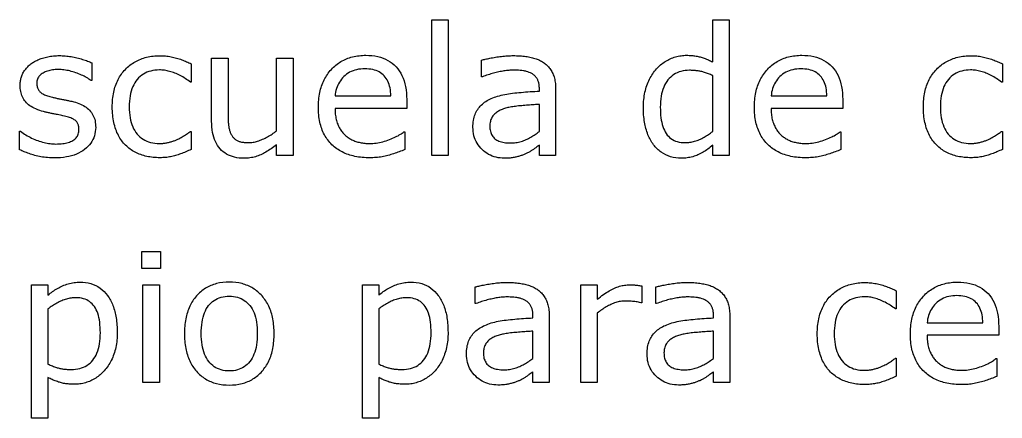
# Model space of a CAD drawing. Extents: x -287 to -95, y -20 to 315.
# Drawn here: x -209.86 to -193.66, y -9.38 to -2.81 of the extents above; entities that cross this region are included whole.
import ezdxf

# ---------------------------------------------------------------- set-up
doc = ezdxf.new("R2010")
doc.units = 0
doc.layers.add('Capa_1', color=7, linetype='CONTINUOUS')

msp = doc.modelspace()

# ---------------------------------------------------------------- linework, layer by layer
at = {"layer": 'Capa_1', "color": 7}
for p, q in [((-203.064361, -5.052053), (-203.064361, -2.81485)), ((-203.064361, -2.81485), (-202.79426, -2.81485)), ((-202.79426, -2.81485), (-202.79426, -5.052053)), ((-198.432407, -3.510753), (-198.432407, -2.814861)), ((-198.432407, -2.814861), (-198.162303, -2.814861)), ((-198.162303, -2.814861), (-198.162303, -5.052064)), ((-208.667533, -3.527994), (-208.667533, -3.816991)), ((-207.029685, -3.542373), (-207.029685, -3.842869)), ((-206.693493, -4.488438), (-206.693493, -3.44604)), ((-206.693493, -3.44604), (-206.423392, -3.44604)), ((-206.423392, -3.44604), (-206.423392, -4.360476)), ((-205.621719, -4.645159), (-205.621719, -3.44604)), ((-205.621719, -3.44604), (-205.351615, -3.44604)), ((-205.351615, -3.44604), (-205.351615, -5.052053)), ((-202.242556, -3.755184), (-202.242556, -3.480563)), ((-193.656777, -3.542373), (-193.656777, -3.842869)), ((-208.667533, -3.816991), (-208.681901, -3.816991)), ((-207.029685, -3.842869), (-207.044045, -3.842869)), ((-202.228196, -3.755184), (-202.242556, -3.755184)), ((-198.432407, -4.656661), (-198.432407, -3.735037)), ((-193.656777, -3.842869), (-193.671137, -3.842869)), ((-201.290024, -3.990967), (-201.290024, -3.949273)), ((-201.021351, -3.962215), (-201.021351, -5.052062)), ((-204.65911, -4.070042), (-203.739614, -4.070042)), ((-203.739614, -4.070042), (-203.739614, -4.070042)), ((-203.476705, -4.130429), (-203.476705, -4.277085)), ((-201.290024, -4.656661), (-201.290024, -4.209506)), ((-197.46981, -4.070042), (-196.550314, -4.070042)), ((-196.550314, -4.070042), (-196.550314, -4.070042)), ((-196.287404, -4.130429), (-196.287404, -4.277085)), ((-203.476696, -4.277085), (-204.65911, -4.277085)), ((-203.476705, -4.277085), (-203.476696, -4.277085)), ((-196.287396, -4.277085), (-197.46981, -4.277085)), ((-196.287404, -4.277085), (-196.287396, -4.277085)), ((-209.858567, -4.95572), (-209.858567, -4.652347)), ((-209.858567, -4.652347), (-209.844199, -4.652347)), ((-208.604319, -4.589083), (-208.604319, -4.589083)), ((-207.044045, -4.653781), (-207.029685, -4.653781)), ((-207.029685, -4.653781), (-207.029685, -4.951406)), ((-203.522673, -4.659535), (-203.508313, -4.659535)), ((-203.508313, -4.659535), (-203.508313, -4.954283)), ((-201.290024, -4.656664), (-201.290024, -4.656661)), ((-198.432407, -4.656664), (-198.432407, -4.656661)), ((-196.333372, -4.659535), (-196.319012, -4.659535)), ((-196.319012, -4.659535), (-196.319012, -4.954283)), ((-193.671137, -4.653781), (-193.656777, -4.653781)), ((-193.656777, -4.653781), (-193.656777, -4.951406)), ((-207.029685, -4.951406), (-207.029685, -4.951409)), ((-205.621708, -5.052053), (-205.621708, -4.873766)), ((-201.290024, -5.052053), (-201.290024, -4.880956)), ((-198.432407, -5.052053), (-198.432407, -4.883831)), ((-193.656777, -4.951406), (-193.656777, -4.951409)), ((-205.351604, -5.052053), (-205.621708, -5.052053)), ((-205.351615, -5.052053), (-205.351604, -5.052053)), ((-202.79426, -5.052053), (-203.064361, -5.052053)), ((-202.79426, -5.052053), (-202.79426, -5.052053)), ((-201.02136, -5.052053), (-201.290024, -5.052053)), ((-201.021351, -5.052062), (-201.02136, -5.052053)), ((-198.162303, -5.052053), (-198.432407, -5.052053)), ((-198.162303, -5.052064), (-198.162303, -5.052053)), ((-207.842628, -6.912164), (-207.842628, -6.631795)), ((-207.842628, -6.631795), (-207.538047, -6.631795)), ((-207.538047, -6.631795), (-207.538047, -6.912164)), ((-207.538047, -6.912164), (-207.842628, -6.912164)), ((-207.538047, -6.912164), (-207.538047, -6.912164)), ((-209.661505, -9.379403), (-209.661505, -7.18102)), ((-209.661505, -7.18102), (-209.391404, -7.18102)), ((-209.391404, -7.18102), (-209.391404, -7.349242)), ((-207.825385, -8.787044), (-207.825385, -7.181031)), ((-207.825385, -7.181031), (-207.555284, -7.181031)), ((-207.555284, -7.181031), (-207.555284, -8.787044)), ((-204.207752, -9.379403), (-204.207752, -7.18102)), ((-204.207752, -7.18102), (-203.937649, -7.18102)), ((-203.937649, -7.18102), (-203.937649, -7.349242)), ((-202.34864, -7.490172), (-202.34864, -7.215554)), ((-200.604474, -8.787033), (-200.604474, -7.18102)), ((-200.604474, -7.18102), (-200.334373, -7.18102)), ((-200.334373, -7.18102), (-200.334373, -7.418255)), ((-199.603088, -7.19827), (-199.603088, -7.475765)), ((-199.371775, -7.490172), (-199.371775, -7.215554)), ((-195.406459, -7.277364), (-195.406459, -7.57786)), ((-209.391404, -7.576435), (-209.391404, -8.486556)), ((-203.937649, -7.576435), (-203.937649, -8.486556)), ((-202.334281, -7.490172), (-202.34864, -7.490172)), ((-199.603094, -7.475779), (-199.617453, -7.475779)), ((-199.603088, -7.475765), (-199.603094, -7.475779)), ((-199.357415, -7.490172), (-199.371775, -7.490172)), ((-195.406459, -7.57786), (-195.420819, -7.57786)), ((-201.396109, -7.725959), (-201.396109, -7.684264)), ((-201.127435, -7.697206), (-201.127435, -8.787053)), ((-200.334373, -7.646864), (-200.334373, -8.787033)), ((-198.419244, -7.725959), (-198.419244, -7.684264)), ((-198.15057, -7.697206), (-198.15057, -8.787053)), ((-194.897863, -7.805033), (-193.97837, -7.805033)), ((-193.97837, -7.805033), (-193.97837, -7.805033)), ((-193.715458, -7.86542), (-193.715458, -8.012073)), ((-208.527941, -7.971827), (-208.527941, -7.971827)), ((-208.249219, -7.964616), (-208.249219, -7.964628)), ((-205.940423, -7.984755), (-205.940423, -7.984755)), ((-205.661703, -7.984755), (-205.661703, -7.984755)), ((-203.074187, -7.971827), (-203.074187, -7.971827)), ((-202.795464, -7.964616), (-202.795464, -7.964628)), ((-201.396109, -8.391652), (-201.396109, -7.944498)), ((-198.419244, -8.391652), (-198.419244, -7.944498)), ((-193.715452, -8.012073), (-194.897863, -8.012073)), ((-193.715458, -8.012073), (-193.715452, -8.012073)), ((-201.396109, -8.391655), (-201.396109, -8.391652)), ((-198.419244, -8.391655), (-198.419244, -8.391652)), ((-195.420819, -8.388772), (-195.406459, -8.388772)), ((-195.406459, -8.388772), (-195.406459, -8.686394)), ((-193.761426, -8.394526), (-193.747066, -8.394526)), ((-193.747066, -8.394526), (-193.747066, -8.689274)), ((-209.391404, -8.706516), (-209.391404, -9.379403)), ((-203.937649, -8.706516), (-203.937649, -9.379403)), ((-201.396109, -8.787044), (-201.396109, -8.615945)), ((-198.419244, -8.787044), (-198.419244, -8.615945)), ((-195.406459, -8.686394), (-195.406459, -8.686397)), ((-207.555284, -8.787044), (-207.825385, -8.787044)), ((-207.555284, -8.787044), (-207.555284, -8.787044)), ((-201.127444, -8.787044), (-201.396109, -8.787044)), ((-201.127435, -8.787053), (-201.127444, -8.787044)), ((-200.334373, -8.787033), (-200.604474, -8.787033)), ((-198.150579, -8.787044), (-198.419244, -8.787044)), ((-198.15057, -8.787053), (-198.150579, -8.787044)), ((-209.391404, -9.379403), (-209.661505, -9.379403)), ((-203.937649, -9.379403), (-204.207752, -9.379403))]:
    msp.add_line(p, q, dxfattribs=at)
for points, knots in [([(-203.508313, -4.954283), (-203.538745, -4.966666), (-203.599533, -4.991401), (-203.692662, -5.023192), (-203.786904, -5.051772), (-203.883706, -5.073864), (-203.983774, -5.086684), (-204.134167, -5.092574), (-204.325202, -5.076483), (-204.541254, -5.00496), (-204.7169, -4.881793), (-204.845586, -4.710561), (-204.920257, -4.496306), (-204.940489, -4.258667), (-204.920485, -4.020501), (-204.849242, -3.804098), (-204.727934, -3.62754), (-204.566192, -3.495495), (-204.369016, -3.416088), (-204.159786, -3.39472), (-203.959385, -3.412788), (-203.784727, -3.476197), (-203.645714, -3.586287), (-203.545349, -3.73618), (-203.485793, -3.92285), (-203.479866, -4.058235), (-203.476705, -4.130429)], [0, 0, 0, 0, 0.098546, 0.196846, 0.295092, 0.393894, 0.494342, 0.597237, 0.845193, 1.065119, 1.272196, 1.478799, 1.697105, 1.943749, 2.189488, 2.409841, 2.619261, 2.823508, 3.027363, 3.247569, 3.448541, 3.626803, 3.796883, 3.971379, 4.16051, 4.376594, 4.376594, 4.376594, 4.376594]), ([(-198.432407, -4.883831), (-198.458234, -4.90509), (-198.508871, -4.946773), (-198.590452, -4.998979), (-198.674013, -5.042205), (-198.761661, -5.074051), (-198.854143, -5.092663), (-198.977414, -5.100455), (-199.127221, -5.082437), (-199.287974, -5.004773), (-199.416667, -4.876455), (-199.510345, -4.704963), (-199.564586, -4.494652), (-199.577867, -4.298606), (-199.570837, -4.132744), (-199.551928, -4.010602), (-199.520157, -3.898417), (-199.475983, -3.797078), (-199.423271, -3.705628), (-199.361971, -3.625445), (-199.292403, -3.55744), (-199.216047, -3.501177), (-199.132977, -3.456932), (-199.045084, -3.425188), (-198.954204, -3.405569), (-198.86564, -3.400003), (-198.782781, -3.403395), (-198.707693, -3.412025), (-198.637801, -3.427852), (-198.56994, -3.449029), (-198.501235, -3.476412), (-198.455822, -3.49907), (-198.432407, -3.510753)], [0, 0, 0, 0, 0.100278, 0.196608, 0.289932, 0.382041, 0.475402, 0.571863, 0.752021, 0.921255, 1.097424, 1.288434, 1.500612, 1.743996, 1.87531, 1.998068, 2.113905, 2.224083, 2.328868, 2.429876, 2.525865, 2.61976, 2.713472, 2.807205, 2.899257, 2.991427, 3.072578, 3.147841, 3.217831, 3.287212, 3.360943, 3.439419, 3.439419, 3.439419, 3.439419]), ([(-196.319012, -4.954283), (-196.349444, -4.966666), (-196.410232, -4.991401), (-196.503361, -5.023192), (-196.597603, -5.051772), (-196.694405, -5.073864), (-196.794474, -5.086684), (-196.944867, -5.092574), (-197.135901, -5.076483), (-197.351953, -5.00496), (-197.5276, -4.881793), (-197.656286, -4.710561), (-197.730957, -4.496306), (-197.751189, -4.258667), (-197.731184, -4.020501), (-197.659942, -3.804098), (-197.538634, -3.62754), (-197.376891, -3.495495), (-197.179716, -3.416088), (-196.970485, -3.39472), (-196.770084, -3.412788), (-196.595426, -3.476197), (-196.456414, -3.586288), (-196.356049, -3.73618), (-196.296493, -3.922851), (-196.290565, -4.058235), (-196.287404, -4.130429)], [0, 0, 0, 0, 0.098546, 0.196846, 0.295092, 0.393894, 0.494342, 0.597237, 0.845193, 1.065119, 1.272196, 1.478799, 1.697105, 1.943749, 2.189488, 2.409841, 2.619261, 2.823508, 3.027363, 3.247569, 3.448542, 3.626804, 3.796883, 3.971379, 4.16051, 4.376594, 4.376594, 4.376594, 4.376594]), ([(-209.844199, -4.652347), (-209.815125, -4.672957), (-209.75671, -4.714367), (-209.660982, -4.76524), (-209.561123, -4.807793), (-209.459071, -4.838645), (-209.358399, -4.857976), (-209.255162, -4.864271), (-209.154168, -4.858864), (-209.059749, -4.840585), (-208.981968, -4.809678), (-208.921831, -4.76312), (-208.886152, -4.697783), (-208.877854, -4.629358), (-208.883371, -4.567356), (-208.901505, -4.51703), (-208.934839, -4.475544), (-208.987137, -4.444261), (-209.058203, -4.417454), (-209.127466, -4.39987), (-209.189418, -4.386684), (-209.239708, -4.37661), (-209.295855, -4.366246), (-209.353892, -4.354883), (-209.409938, -4.34239), (-209.489518, -4.322829), (-209.585769, -4.291625), (-209.688817, -4.237616), (-209.766145, -4.169665), (-209.815987, -4.08761), (-209.845671, -3.996058), (-209.853447, -3.909308), (-209.848569, -3.832856), (-209.834921, -3.769914), (-209.812675, -3.709425), (-209.779763, -3.652767), (-209.737538, -3.600074), (-209.686675, -3.552294), (-209.62733, -3.509599), (-209.55848, -3.474243), (-209.480505, -3.445469), (-209.394498, -3.423091), (-209.301017, -3.409973), (-209.204492, -3.405832), (-209.106793, -3.409957), (-209.009714, -3.421906), (-208.914024, -3.442175), (-208.822978, -3.466039), (-208.740438, -3.493559), (-208.690919, -3.516948), (-208.667533, -3.527994)], [0, 0, 0, 0, 0.106819, 0.21462, 0.324449, 0.432023, 0.533844, 0.631261, 0.741594, 0.836458, 0.918594, 0.99077, 1.059838, 1.135749, 1.194216, 1.245481, 1.293868, 1.350644, 1.425887, 1.52138, 1.564651, 1.615933, 1.675234, 1.73594, 1.79334, 1.847469, 1.981811, 2.095843, 2.194314, 2.2865, 2.380308, 2.480787, 2.545801, 2.609532, 2.673323, 2.738364, 2.805184, 2.875223, 2.947094, 3.023791, 3.106643, 3.196009, 3.28988, 3.389274, 3.485457, 3.582935, 3.682338, 3.778643, 3.86528, 3.942815, 3.942815, 3.942815, 3.942815]), ([(-207.029685, -4.951409), (-207.059078, -4.965043), (-207.116312, -4.991591), (-207.202231, -5.02503), (-207.285694, -5.052904), (-207.369415, -5.073635), (-207.455596, -5.085466), (-207.551859, -5.089513), (-207.6552, -5.084536), (-207.762178, -5.067832), (-207.862762, -5.040367), (-207.955362, -4.999984), (-208.039263, -4.947822), (-208.113698, -4.883612), (-208.179096, -4.807967), (-208.233383, -4.71947), (-208.277077, -4.619264), (-208.308932, -4.507023), (-208.327564, -4.3829), (-208.335003, -4.214662), (-208.318408, -4.014471), (-208.246738, -3.800115), (-208.123998, -3.626936), (-207.960267, -3.499162), (-207.761578, -3.422825), (-207.587703, -3.405382), (-207.452748, -3.41149), (-207.36225, -3.424418), (-207.273764, -3.446411), (-207.188274, -3.474172), (-207.106483, -3.505382), (-207.054964, -3.530197), (-207.029685, -3.542373)], [0, 0, 0, 0, 0.097182, 0.189235, 0.276423, 0.361025, 0.447582, 0.536907, 0.649748, 0.75738, 0.861147, 0.961671, 1.059361, 1.156407, 1.255491, 1.35814, 1.466645, 1.58248, 1.707132, 1.842274, 2.087233, 2.305478, 2.512085, 2.714848, 2.919591, 3.142244, 3.233657, 3.324616, 3.415955, 3.506832, 3.594175, 3.678319, 3.678319, 3.678319, 3.678319]), ([(-202.242556, -3.480563), (-202.222424, -3.475457), (-202.17716, -3.463977), (-202.100853, -3.44872), (-202.011967, -3.432166), (-201.915641, -3.417803), (-201.817294, -3.409175), (-201.715973, -3.406243), (-201.614613, -3.409121), (-201.516113, -3.418285), (-201.426801, -3.434311), (-201.345308, -3.456341), (-201.271716, -3.48822), (-201.206347, -3.528665), (-201.149619, -3.577622), (-201.103065, -3.635646), (-201.065989, -3.702562), (-201.039668, -3.779641), (-201.023953, -3.867378), (-201.022249, -3.929502), (-201.021351, -3.962215)], [0, 0, 0, 0, 0.0623, 0.140071, 0.23338, 0.333551, 0.432105, 0.529366, 0.637486, 0.736128, 0.82584, 0.909434, 0.988803, 1.065537, 1.13922, 1.212476, 1.287549, 1.367571, 1.455745, 1.553816, 1.553816, 1.553816, 1.553816]), ([(-193.656777, -4.951409), (-193.686171, -4.965043), (-193.743406, -4.991591), (-193.829326, -5.02503), (-193.912789, -5.052904), (-193.996511, -5.073635), (-194.082691, -5.085466), (-194.178954, -5.089513), (-194.282295, -5.084536), (-194.389274, -5.067832), (-194.489858, -5.040367), (-194.582457, -4.999984), (-194.666358, -4.947822), (-194.740793, -4.883612), (-194.806191, -4.807967), (-194.860478, -4.71947), (-194.904171, -4.619263), (-194.936027, -4.507023), (-194.954659, -4.3829), (-194.962098, -4.214662), (-194.945503, -4.014471), (-194.873832, -3.800115), (-194.751091, -3.626938), (-194.587361, -3.499162), (-194.388673, -3.422825), (-194.214799, -3.405382), (-194.079843, -3.41149), (-193.989346, -3.424418), (-193.900859, -3.446411), (-193.815368, -3.474172), (-193.733577, -3.505382), (-193.682057, -3.530197), (-193.656777, -3.542373)], [0, 0, 0, 0, 0.097183, 0.189238, 0.276426, 0.361028, 0.447585, 0.53691, 0.649751, 0.757382, 0.86115, 0.961673, 1.059363, 1.15641, 1.255493, 1.358143, 1.466647, 1.582483, 1.707134, 1.842277, 2.087236, 2.305481, 2.512089, 2.71485, 2.919593, 3.142246, 3.233658, 3.324617, 3.415956, 3.506834, 3.594177, 3.678323, 3.678323, 3.678323, 3.678323]), ([(-208.681901, -3.816991), (-208.706198, -3.800399), (-208.756407, -3.766113), (-208.841167, -3.724056), (-208.933365, -3.687648), (-209.029553, -3.657874), (-209.126952, -3.639939), (-209.222896, -3.633866), (-209.31466, -3.639468), (-209.39939, -3.658394), (-209.472325, -3.689497), (-209.532183, -3.732183), (-209.56914, -3.792784), (-209.5781, -3.858852), (-209.571816, -3.920446), (-209.551203, -3.97326), (-209.513837, -4.014447), (-209.462176, -4.046108), (-209.396059, -4.072904), (-209.328848, -4.091128), (-209.265438, -4.104881), (-209.209891, -4.116445), (-209.151941, -4.127564), (-209.095224, -4.138121), (-209.0435, -4.148702), (-208.97191, -4.164228), (-208.883315, -4.189989), (-208.784483, -4.239586), (-208.70376, -4.303323), (-208.645122, -4.384561), (-208.609862, -4.482231), (-208.606224, -4.552356), (-208.604319, -4.589083)], [0, 0, 0, 0, 0.088177, 0.182215, 0.283044, 0.385418, 0.483768, 0.579412, 0.673176, 0.758682, 0.838471, 0.90998, 0.975558, 1.045024, 1.106118, 1.160047, 1.211984, 1.269824, 1.340452, 1.425404, 1.478389, 1.53512, 1.595608, 1.655408, 1.708194, 1.753976, 1.875223, 1.983828, 2.083833, 2.180732, 2.280632, 2.390489, 2.390489, 2.390489, 2.390489]), ([(-207.044045, -3.842869), (-207.071446, -3.822557), (-207.125243, -3.782679), (-207.211087, -3.733288), (-207.297794, -3.693864), (-207.384456, -3.664627), (-207.470376, -3.646988), (-207.575248, -3.63985), (-207.69583, -3.652732), (-207.822992, -3.706017), (-207.92613, -3.795718), (-208.00125, -3.919786), (-208.043605, -4.075942), (-208.055219, -4.249691), (-208.043728, -4.42282), (-208.001792, -4.576496), (-207.929362, -4.700892), (-207.826451, -4.791121), (-207.698037, -4.844142), (-207.585954, -4.855664), (-207.500191, -4.852018), (-207.444435, -4.84474), (-207.38889, -4.832762), (-207.33494, -4.817129), (-207.283967, -4.798559), (-207.238755, -4.777623), (-207.198317, -4.755884), (-207.161425, -4.734798), (-207.126439, -4.713542), (-207.095238, -4.69189), (-207.067781, -4.672434), (-207.051505, -4.659643), (-207.044045, -4.653781)], [0, 0, 0, 0, 0.102257, 0.200764, 0.29644, 0.387615, 0.474588, 0.558751, 0.702346, 0.834102, 0.965998, 1.105573, 1.26284, 1.446666, 1.626008, 1.781165, 1.920455, 2.051628, 2.184265, 2.330712, 2.385679, 2.441695, 2.499149, 2.555989, 2.610084, 2.661735, 2.705304, 2.747784, 2.789216, 2.828056, 2.86169, 2.890149, 2.890149, 2.890149, 2.890149]), ([(-203.739614, -4.070042), (-203.741793, -4.026032), (-203.745882, -3.94345), (-203.782258, -3.829733), (-203.842651, -3.7374), (-203.929302, -3.669091), (-204.041547, -3.631005), (-204.168949, -3.620473), (-204.299595, -3.632209), (-204.41986, -3.675244), (-204.517339, -3.748171), (-204.590489, -3.841744), (-204.641487, -3.950644), (-204.653145, -4.029629), (-204.65911, -4.070042)], [0, 0, 0, 0, 0.131763, 0.247242, 0.353607, 0.458225, 0.571857, 0.703871, 0.83951, 0.962557, 1.081966, 1.199519, 1.315958, 1.437956, 1.437956, 1.437956, 1.437956]), ([(-201.290024, -3.949273), (-201.290653, -3.929942), (-201.291845, -3.893271), (-201.302756, -3.841594), (-201.321441, -3.79711), (-201.346053, -3.758705), (-201.377331, -3.726477), (-201.414474, -3.700886), (-201.456426, -3.680988), (-201.502825, -3.666144), (-201.553762, -3.656616), (-201.607792, -3.650581), (-201.66388, -3.646755), (-201.726376, -3.645205), (-201.796688, -3.648246), (-201.875895, -3.658088), (-201.959742, -3.674416), (-202.047508, -3.695202), (-202.137707, -3.722042), (-202.197657, -3.743999), (-202.228196, -3.755184)], [0, 0, 0, 0, 0.057948, 0.10993, 0.157397, 0.201964, 0.246009, 0.291191, 0.336535, 0.384851, 0.436916, 0.491723, 0.547885, 0.605527, 0.679189, 0.758788, 0.844733, 0.935341, 1.02929, 1.126842, 1.126842, 1.126842, 1.126842]), ([(-198.432407, -3.735037), (-198.455699, -3.724991), (-198.500091, -3.705845), (-198.565358, -3.683186), (-198.626967, -3.666699), (-198.687888, -3.656185), (-198.750805, -3.650128), (-198.840924, -3.646908), (-198.953913, -3.658347), (-199.078249, -3.713044), (-199.17682, -3.805245), (-199.247688, -3.929742), (-199.288622, -4.083789), (-199.2993, -4.254347), (-199.29034, -4.422619), (-199.259342, -4.570705), (-199.206437, -4.690883), (-199.123947, -4.780152), (-199.01188, -4.830725), (-198.903051, -4.842219), (-198.807035, -4.83546), (-198.728762, -4.818237), (-198.650787, -4.790147), (-198.574967, -4.752127), (-198.501121, -4.708329), (-198.455364, -4.673925), (-198.432407, -4.656664)], [0, 0, 0, 0, 0.076079, 0.144995, 0.207066, 0.267194, 0.33024, 0.396521, 0.537777, 0.666845, 0.796588, 0.93575, 1.091106, 1.270581, 1.446487, 1.59531, 1.722351, 1.835874, 1.951357, 2.08297, 2.160117, 2.239492, 2.322558, 2.408099, 2.493615, 2.579724, 2.579724, 2.579724, 2.579724]), ([(-196.550314, -4.070042), (-196.552493, -4.026032), (-196.556582, -3.94345), (-196.592957, -3.829733), (-196.653351, -3.7374), (-196.740002, -3.669091), (-196.852246, -3.631005), (-196.979648, -3.620473), (-197.110294, -3.632208), (-197.230559, -3.675243), (-197.328036, -3.748172), (-197.401188, -3.841743), (-197.452186, -3.950644), (-197.463844, -4.029629), (-197.46981, -4.070042)], [0, 0, 0, 0, 0.131763, 0.247242, 0.353607, 0.458225, 0.571857, 0.703871, 0.83951, 0.962555, 1.081963, 1.199518, 1.315957, 1.437955, 1.437955, 1.437955, 1.437955]), ([(-193.671137, -3.842869), (-193.698538, -3.822557), (-193.752336, -3.782679), (-193.83818, -3.733288), (-193.924886, -3.693864), (-194.011548, -3.664627), (-194.097468, -3.646988), (-194.20234, -3.63985), (-194.322923, -3.652732), (-194.450084, -3.706017), (-194.553223, -3.795718), (-194.628342, -3.919786), (-194.670698, -4.075942), (-194.682312, -4.249691), (-194.67082, -4.42282), (-194.628885, -4.576496), (-194.556455, -4.700892), (-194.453543, -4.791121), (-194.325129, -4.844142), (-194.213047, -4.855664), (-194.127283, -4.852018), (-194.071528, -4.84474), (-194.015982, -4.832762), (-193.962032, -4.817129), (-193.911058, -4.798559), (-193.865847, -4.777623), (-193.82541, -4.755884), (-193.788517, -4.734798), (-193.753532, -4.713542), (-193.72233, -4.69189), (-193.694874, -4.672434), (-193.678597, -4.659643), (-193.671137, -4.653781)], [0, 0, 0, 0, 0.102257, 0.200764, 0.29644, 0.387615, 0.474588, 0.558751, 0.702346, 0.834102, 0.965998, 1.105573, 1.26284, 1.446666, 1.626008, 1.781165, 1.920455, 2.051628, 2.184265, 2.330712, 2.385679, 2.441695, 2.499149, 2.55599, 2.610085, 2.661735, 2.705304, 2.747784, 2.789216, 2.828056, 2.86169, 2.890149, 2.890149, 2.890149, 2.890149]), ([(-201.290024, -4.880956), (-201.298975, -4.887119), (-201.318872, -4.900818), (-201.351444, -4.923817), (-201.387827, -4.950363), (-201.42663, -4.976764), (-201.465917, -4.999974), (-201.507998, -5.020384), (-201.553476, -5.040894), (-201.60545, -5.058878), (-201.66208, -5.074582), (-201.724202, -5.087884), (-201.793023, -5.094989), (-201.887071, -5.098679), (-202.002681, -5.087232), (-202.129765, -5.037523), (-202.237685, -4.956913), (-202.323122, -4.85222), (-202.375121, -4.724673), (-202.388398, -4.595), (-202.379936, -4.47606), (-202.354933, -4.375373), (-202.310375, -4.289563), (-202.248455, -4.218339), (-202.172348, -4.158115), (-202.081232, -4.109535), (-201.976285, -4.071824), (-201.858299, -4.04267), (-201.728194, -4.024015), (-201.588664, -4.010903), (-201.441628, -3.999104), (-201.341282, -3.993718), (-201.290024, -3.990967)], [0, 0, 0, 0, 0.0326, 0.072471, 0.119616, 0.16771, 0.213222, 0.256348, 0.307962, 0.362796, 0.421128, 0.484215, 0.553127, 0.628359, 0.766571, 0.898205, 1.032464, 1.166529, 1.298682, 1.439469, 1.553699, 1.655295, 1.74846, 1.840891, 1.936354, 2.03809, 2.149213, 2.270132, 2.402074, 2.543094, 2.690567, 2.844555, 2.844555, 2.844555, 2.844555]), ([(-201.290024, -4.209506), (-201.319135, -4.211307), (-201.380679, -4.215115), (-201.477887, -4.222501), (-201.58056, -4.230597), (-201.680324, -4.240616), (-201.768631, -4.254261), (-201.847234, -4.271484), (-201.917759, -4.296386), (-201.981484, -4.331158), (-202.035404, -4.373802), (-202.07778, -4.427167), (-202.101716, -4.493984), (-202.108526, -4.570511), (-202.101196, -4.649467), (-202.073221, -4.722606), (-202.024469, -4.780389), (-201.954917, -4.81929), (-201.867581, -4.841147), (-201.7725, -4.847031), (-201.677314, -4.841257), (-201.589598, -4.823123), (-201.507709, -4.792131), (-201.431713, -4.751375), (-201.35838, -4.707251), (-201.312761, -4.67349), (-201.290024, -4.656664)], [0, 0, 0, 0, 0.087499, 0.184981, 0.292456, 0.396484, 0.485691, 0.560393, 0.637608, 0.709209, 0.777217, 0.842703, 0.910794, 0.986779, 1.071795, 1.146634, 1.218125, 1.29384, 1.381672, 1.486194, 1.578503, 1.667077, 1.753814, 1.84015, 1.925505, 2.010313, 2.010313, 2.010313, 2.010313]), ([(-206.423392, -4.360476), (-206.423183, -4.386362), (-206.422785, -4.43561), (-206.418876, -4.505641), (-206.413086, -4.568236), (-206.40288, -4.624247), (-206.386569, -4.674126), (-206.36453, -4.718802), (-206.336281, -4.757263), (-206.302189, -4.788638), (-206.2617, -4.812872), (-206.211941, -4.828808), (-206.151405, -4.837486), (-206.08295, -4.8408), (-206.008588, -4.834906), (-205.931809, -4.815862), (-205.852483, -4.785151), (-205.772547, -4.745927), (-205.694411, -4.699611), (-205.645993, -4.663342), (-205.621719, -4.645159)], [0, 0, 0, 0, 0.077651, 0.147728, 0.210357, 0.266156, 0.318137, 0.367285, 0.415008, 0.460446, 0.505408, 0.55544, 0.616065, 0.68845, 0.7607, 0.838994, 0.924836, 1.015448, 1.105892, 1.196827, 1.196827, 1.196827, 1.196827]), ([(-204.65911, -4.277085), (-204.658241, -4.308673), (-204.65657, -4.369458), (-204.641581, -4.456505), (-204.617118, -4.534899), (-204.583324, -4.604171), (-204.542491, -4.664995), (-204.494188, -4.716194), (-204.440381, -4.759286), (-204.380804, -4.794029), (-204.315145, -4.820991), (-204.243894, -4.839838), (-204.167775, -4.851266), (-204.078948, -4.855354), (-203.978348, -4.848733), (-203.867835, -4.826848), (-203.760954, -4.79133), (-203.664861, -4.748864), (-203.58404, -4.707506), (-203.541513, -4.674262), (-203.522673, -4.659535)], [0, 0, 0, 0, 0.094704, 0.182239, 0.264032, 0.340256, 0.412685, 0.48296, 0.550567, 0.618836, 0.689132, 0.762864, 0.8394, 0.919629, 1.029215, 1.140984, 1.256697, 1.366233, 1.456258, 1.52786, 1.52786, 1.52786, 1.52786]), ([(-197.46981, -4.277085), (-197.468941, -4.308673), (-197.467269, -4.369458), (-197.45228, -4.456505), (-197.427817, -4.534899), (-197.394023, -4.604171), (-197.353191, -4.664995), (-197.304887, -4.716194), (-197.25108, -4.759286), (-197.191504, -4.794029), (-197.125844, -4.820992), (-197.054593, -4.839838), (-196.978474, -4.851266), (-196.889647, -4.855354), (-196.789048, -4.848733), (-196.678535, -4.826848), (-196.571654, -4.79133), (-196.475561, -4.748864), (-196.39474, -4.707506), (-196.352212, -4.674262), (-196.333372, -4.659535)], [0, 0, 0, 0, 0.094704, 0.182239, 0.264032, 0.340256, 0.412685, 0.48296, 0.550567, 0.618836, 0.689132, 0.762866, 0.839401, 0.919629, 1.029215, 1.140984, 1.256697, 1.366233, 1.456258, 1.52786, 1.52786, 1.52786, 1.52786]), ([(-205.621708, -4.873766), (-205.651278, -4.896338), (-205.708185, -4.939778), (-205.795723, -4.994919), (-205.881289, -5.040477), (-205.969342, -5.073605), (-206.062397, -5.092645), (-206.178691, -5.099788), (-206.3113, -5.087331), (-206.448636, -5.035409), (-206.559923, -4.946304), (-206.639557, -4.821371), (-206.686403, -4.664362), (-206.691015, -4.54992), (-206.693493, -4.488438)], [0, 0, 0, 0, 0.111554, 0.214678, 0.31001, 0.401944, 0.495871, 0.593777, 0.750832, 0.891715, 1.028126, 1.170947, 1.3295, 1.513565, 1.513565, 1.513565, 1.513565]), ([(-208.604319, -4.589083), (-208.607923, -4.63581), (-208.615014, -4.727736), (-208.681727, -4.854397), (-208.785996, -4.957691), (-208.9244, -5.036781), (-209.094502, -5.082475), (-209.255855, -5.093438), (-209.396279, -5.087991), (-209.505964, -5.074334), (-209.608078, -5.05138), (-209.70059, -5.021138), (-209.783938, -4.990809), (-209.834609, -4.966984), (-209.858567, -4.95572)], [0, 0, 0, 0, 0.139352, 0.274149, 0.418465, 0.574977, 0.746745, 0.942287, 1.057955, 1.168026, 1.273408, 1.37136, 1.459873, 1.539258, 1.539258, 1.539258, 1.539258]), ([(-209.391404, -7.349242), (-209.366865, -7.329725), (-209.317551, -7.290501), (-209.236344, -7.240495), (-209.150309, -7.196485), (-209.058889, -7.161496), (-208.96197, -7.140894), (-208.835831, -7.132434), (-208.685354, -7.150242), (-208.525768, -7.227007), (-208.401603, -7.355822), (-208.311281, -7.525117), (-208.257581, -7.733396), (-208.252133, -7.884027), (-208.249219, -7.964616)], [0, 0, 0, 0, 0.09399, 0.188888, 0.285495, 0.38365, 0.481623, 0.581472, 0.762242, 0.929543, 1.101974, 1.289759, 1.499587, 1.741012, 1.741012, 1.741012, 1.741012]), ([(-205.661703, -7.984755), (-205.665373, -8.066385), (-205.672303, -8.220572), (-205.74057, -8.434531), (-205.853796, -8.608734), (-206.006504, -8.739384), (-206.194824, -8.817357), (-206.402141, -8.839029), (-206.609744, -8.817398), (-206.799081, -8.739548), (-206.95225, -8.609049), (-207.065014, -8.434334), (-207.130951, -8.220521), (-207.149311, -7.984751), (-207.130938, -7.749004), (-207.065055, -7.535134), (-206.952012, -7.360466), (-206.799264, -7.229173), (-206.609822, -7.150789), (-206.402141, -7.128991), (-206.194746, -7.15083), (-206.006321, -7.229339), (-205.854035, -7.360781), (-205.740528, -7.534937), (-205.672316, -7.748951), (-205.665377, -7.903129), (-205.661703, -7.984755)], [0, 0, 0, 0, 0.244331, 0.461502, 0.664787, 0.860252, 1.055153, 1.266586, 1.479602, 1.675385, 1.871092, 2.073941, 2.290965, 2.535281, 2.779596, 2.996619, 3.199468, 3.395691, 3.591659, 3.804695, 4.016146, 4.211234, 4.407215, 4.6105, 4.82767, 5.072, 5.072, 5.072, 5.072]), ([(-203.937649, -7.349242), (-203.91311, -7.329725), (-203.863796, -7.290501), (-203.78259, -7.240494), (-203.696554, -7.196485), (-203.605134, -7.161496), (-203.508216, -7.140894), (-203.382077, -7.132434), (-203.2316, -7.150242), (-203.072014, -7.227007), (-202.94785, -7.355822), (-202.857527, -7.525117), (-202.803827, -7.733396), (-202.798379, -7.884027), (-202.795464, -7.964616)], [0, 0, 0, 0, 0.09399, 0.188887, 0.285496, 0.38365, 0.481622, 0.581471, 0.762241, 0.929542, 1.101972, 1.289758, 1.499585, 1.74101, 1.74101, 1.74101, 1.74101]), ([(-202.34864, -7.215554), (-202.328508, -7.210448), (-202.283244, -7.198968), (-202.206937, -7.183711), (-202.118051, -7.167157), (-202.021725, -7.152794), (-201.923378, -7.144167), (-201.822057, -7.141234), (-201.720698, -7.144113), (-201.622197, -7.153276), (-201.532885, -7.169302), (-201.451392, -7.191332), (-201.377801, -7.22321), (-201.312431, -7.263653), (-201.255703, -7.312611), (-201.209149, -7.370635), (-201.172073, -7.437553), (-201.145752, -7.514632), (-201.130037, -7.602369), (-201.128333, -7.664493), (-201.127435, -7.697206)], [0, 0, 0, 0, 0.0623, 0.140071, 0.23338, 0.333551, 0.432105, 0.529366, 0.637486, 0.736128, 0.82584, 0.909434, 0.988802, 1.065535, 1.139219, 1.212476, 1.28755, 1.367572, 1.455746, 1.553817, 1.553817, 1.553817, 1.553817]), ([(-200.334373, -7.418255), (-200.300438, -7.391794), (-200.236982, -7.342313), (-200.142516, -7.280823), (-200.054612, -7.234969), (-199.969856, -7.203622), (-199.885243, -7.184977), (-199.814024, -7.180363), (-199.760162, -7.181359), (-199.726104, -7.182367), (-199.698161, -7.185313), (-199.670936, -7.188181), (-199.639337, -7.192633), (-199.615959, -7.196268), (-199.603088, -7.19827)], [0, 0, 0, 0, 0.129052, 0.241325, 0.33765, 0.425887, 0.511651, 0.596634, 0.639259, 0.673292, 0.698787, 0.723521, 0.755421, 0.7945, 0.7945, 0.7945, 0.7945]), ([(-199.371775, -7.215554), (-199.351643, -7.210448), (-199.306379, -7.198968), (-199.230072, -7.183711), (-199.141186, -7.167157), (-199.04486, -7.152794), (-198.946513, -7.144167), (-198.845192, -7.141234), (-198.743832, -7.144113), (-198.645332, -7.153276), (-198.55602, -7.169302), (-198.474527, -7.191332), (-198.400936, -7.22321), (-198.335566, -7.263653), (-198.278838, -7.312611), (-198.232284, -7.370635), (-198.195208, -7.437553), (-198.168887, -7.514632), (-198.153172, -7.602369), (-198.151468, -7.664493), (-198.15057, -7.697206)], [0, 0, 0, 0, 0.0623, 0.140071, 0.23338, 0.333551, 0.432105, 0.529366, 0.637486, 0.736128, 0.82584, 0.909434, 0.988802, 1.065535, 1.139219, 1.212476, 1.28755, 1.367572, 1.455746, 1.553817, 1.553817, 1.553817, 1.553817]), ([(-195.406459, -8.686397), (-195.435853, -8.700031), (-195.493088, -8.726581), (-195.579008, -8.760021), (-195.662471, -8.787895), (-195.746193, -8.808626), (-195.832373, -8.820457), (-195.928636, -8.824504), (-196.031977, -8.819527), (-196.138956, -8.802823), (-196.23954, -8.775358), (-196.332139, -8.734976), (-196.41604, -8.682813), (-196.490475, -8.618603), (-196.555873, -8.542958), (-196.610161, -8.454461), (-196.653853, -8.354254), (-196.685709, -8.242014), (-196.704341, -8.117891), (-196.711781, -7.949653), (-196.695185, -7.749462), (-196.623514, -7.535106), (-196.500773, -7.361929), (-196.337043, -7.234153), (-196.138355, -7.157816), (-195.964481, -7.140373), (-195.829525, -7.146482), (-195.739028, -7.159409), (-195.650541, -7.181402), (-195.565049, -7.209161), (-195.483258, -7.240372), (-195.431739, -7.265188), (-195.406459, -7.277364)], [0, 0, 0, 0, 0.097184, 0.189239, 0.276427, 0.361029, 0.447586, 0.536911, 0.649752, 0.757383, 0.861151, 0.961674, 1.059365, 1.156411, 1.255494, 1.358144, 1.466648, 1.582484, 1.707135, 1.842278, 2.087237, 2.305482, 2.51209, 2.714851, 2.919594, 3.142247, 3.233659, 3.324618, 3.415957, 3.506836, 3.594179, 3.678324, 3.678324, 3.678324, 3.678324]), ([(-193.747066, -8.689274), (-193.777497, -8.701656), (-193.838284, -8.726391), (-193.931413, -8.758181), (-194.025654, -8.786761), (-194.122457, -8.808853), (-194.222526, -8.821673), (-194.372919, -8.827562), (-194.563954, -8.811472), (-194.780006, -8.739949), (-194.955654, -8.616785), (-195.084338, -8.445551), (-195.159008, -8.231297), (-195.179239, -7.993658), (-195.159235, -7.755493), (-195.087992, -7.539089), (-194.966684, -7.362531), (-194.804942, -7.230487), (-194.607766, -7.151079), (-194.398536, -7.129712), (-194.198135, -7.147779), (-194.023478, -7.211187), (-193.884463, -7.321275), (-193.784101, -7.47117), (-193.724546, -7.657841), (-193.718618, -7.793226), (-193.715458, -7.86542)], [0, 0, 0, 0, 0.098544, 0.196843, 0.295089, 0.393891, 0.49434, 0.597236, 0.845192, 1.065118, 1.272194, 1.478796, 1.697102, 1.943746, 2.189484, 2.409837, 2.619258, 2.823504, 3.02736, 3.247566, 3.448538, 3.626799, 3.796878, 3.971375, 4.160506, 4.37659, 4.37659, 4.37659, 4.37659]), ([(-208.527941, -7.971827), (-208.529638, -7.912533), (-208.532754, -7.803694), (-208.564664, -7.655734), (-208.618985, -7.537778), (-208.700979, -7.451687), (-208.809443, -7.40229), (-208.915665, -7.390914), (-209.010271, -7.397656), (-209.089068, -7.414749), (-209.167228, -7.443171), (-209.244151, -7.480476), (-209.319821, -7.524408), (-209.36737, -7.558967), (-209.391404, -7.576435)], [0, 0, 0, 0, 0.177669, 0.326131, 0.451072, 0.562647, 0.674918, 0.801087, 0.879029, 0.958873, 1.04209, 1.127926, 1.215089, 1.304171, 1.304171, 1.304171, 1.304171]), ([(-205.940423, -7.984755), (-205.942539, -7.921148), (-205.946428, -7.804276), (-205.985715, -7.645173), (-206.054607, -7.520618), (-206.150327, -7.431457), (-206.269551, -7.378788), (-206.402141, -7.364478), (-206.535017, -7.378745), (-206.655251, -7.431277), (-206.751524, -7.520319), (-206.819628, -7.645383), (-206.857478, -7.804313), (-206.867935, -7.983098), (-206.85732, -8.16153), (-206.818325, -8.318779), (-206.750232, -8.444379), (-206.654398, -8.535357), (-206.534521, -8.589079), (-206.402145, -8.603688), (-206.270135, -8.589132), (-206.151349, -8.535852), (-206.055822, -8.445564), (-205.986842, -8.320644), (-205.946579, -8.16267), (-205.942584, -8.047209), (-205.940423, -7.984755)], [0, 0, 0, 0, 0.19059, 0.350191, 0.486773, 0.611767, 0.735681, 0.87084, 1.007582, 1.13237, 1.257599, 1.393785, 1.553265, 1.743844, 1.929496, 2.087708, 2.226094, 2.352294, 2.477039, 2.613028, 2.747415, 2.871091, 2.996511, 3.134874, 3.293673, 3.480771, 3.480771, 3.480771, 3.480771]), ([(-203.074187, -7.971827), (-203.075884, -7.912533), (-203.079, -7.803694), (-203.11091, -7.655734), (-203.165231, -7.537778), (-203.247225, -7.451687), (-203.355689, -7.40229), (-203.461912, -7.390914), (-203.556517, -7.397656), (-203.635314, -7.414749), (-203.713474, -7.443171), (-203.790396, -7.480476), (-203.866067, -7.524408), (-203.913616, -7.558967), (-203.937649, -7.576435)], [0, 0, 0, 0, 0.177669, 0.326131, 0.451072, 0.562647, 0.674918, 0.801088, 0.87903, 0.958873, 1.042089, 1.127926, 1.215089, 1.30417, 1.30417, 1.30417, 1.30417]), ([(-201.396109, -7.684264), (-201.396737, -7.664933), (-201.397929, -7.628262), (-201.40884, -7.576585), (-201.427525, -7.532101), (-201.452137, -7.493696), (-201.483415, -7.461468), (-201.520559, -7.435877), (-201.56251, -7.415979), (-201.608909, -7.401134), (-201.659846, -7.391603), (-201.713876, -7.385569), (-201.769965, -7.381743), (-201.83246, -7.380193), (-201.902772, -7.383235), (-201.981979, -7.393077), (-202.065826, -7.409407), (-202.153592, -7.430193), (-202.243791, -7.457031), (-202.303742, -7.478987), (-202.334281, -7.490172)], [0, 0, 0, 0, 0.057948, 0.10993, 0.157397, 0.201964, 0.246009, 0.291191, 0.336535, 0.384851, 0.436917, 0.491724, 0.547886, 0.605528, 0.67919, 0.758789, 0.844734, 0.935342, 1.02929, 1.126842, 1.126842, 1.126842, 1.126842]), ([(-199.617453, -7.475779), (-199.630732, -7.472788), (-199.656967, -7.466879), (-199.696285, -7.460136), (-199.735597, -7.455567), (-199.776524, -7.451088), (-199.821125, -7.449015), (-199.879957, -7.447626), (-199.951559, -7.452475), (-200.033009, -7.471447), (-200.111464, -7.503556), (-200.188, -7.543988), (-200.263164, -7.591354), (-200.310408, -7.628182), (-200.334373, -7.646864)], [0, 0, 0, 0, 0.04083, 0.08067, 0.119599, 0.159548, 0.20415, 0.253483, 0.33609, 0.418689, 0.503181, 0.589663, 0.678166, 0.769278, 0.769278, 0.769278, 0.769278]), ([(-198.419244, -7.684264), (-198.419872, -7.664933), (-198.421064, -7.628262), (-198.431975, -7.576585), (-198.45066, -7.532101), (-198.475272, -7.493696), (-198.50655, -7.461468), (-198.543694, -7.435877), (-198.585645, -7.415979), (-198.632044, -7.401134), (-198.682981, -7.391603), (-198.737011, -7.385569), (-198.7931, -7.381743), (-198.855595, -7.380193), (-198.925907, -7.383234), (-199.005114, -7.393077), (-199.088961, -7.409407), (-199.176726, -7.430193), (-199.266925, -7.457032), (-199.326876, -7.478988), (-199.357415, -7.490172)], [0, 0, 0, 0, 0.057948, 0.10993, 0.157397, 0.201964, 0.246009, 0.291191, 0.336535, 0.384851, 0.436917, 0.491724, 0.547886, 0.605528, 0.67919, 0.758789, 0.844734, 0.935341, 1.029289, 1.126842, 1.126842, 1.126842, 1.126842]), ([(-195.420819, -7.57786), (-195.44822, -7.557548), (-195.502017, -7.517669), (-195.587859, -7.468278), (-195.674565, -7.428851), (-195.761228, -7.399617), (-195.847149, -7.381979), (-195.952022, -7.374841), (-196.072604, -7.387723), (-196.199765, -7.441008), (-196.302902, -7.53071), (-196.378023, -7.654776), (-196.42038, -7.810933), (-196.431994, -7.984682), (-196.420502, -8.157811), (-196.378567, -8.311487), (-196.306137, -8.435883), (-196.203225, -8.526113), (-196.074811, -8.579133), (-195.962729, -8.590655), (-195.876965, -8.587009), (-195.82121, -8.579731), (-195.765664, -8.567753), (-195.711714, -8.55212), (-195.66074, -8.53355), (-195.61553, -8.512611), (-195.575092, -8.490874), (-195.538199, -8.469789), (-195.503213, -8.448533), (-195.472011, -8.426882), (-195.444555, -8.407425), (-195.428279, -8.394634), (-195.420819, -8.388772)], [0, 0, 0, 0, 0.102256, 0.200762, 0.296439, 0.387614, 0.474588, 0.558752, 0.702346, 0.834102, 0.965996, 1.105573, 1.262839, 1.446666, 1.626008, 1.781165, 1.920454, 2.051628, 2.184265, 2.330712, 2.385679, 2.441694, 2.499149, 2.55599, 2.610086, 2.661736, 2.705304, 2.747783, 2.789216, 2.828056, 2.861691, 2.890149, 2.890149, 2.890149, 2.890149]), ([(-193.97837, -7.805033), (-193.980549, -7.761023), (-193.984638, -7.678441), (-194.021012, -7.564724), (-194.081405, -7.472391), (-194.168055, -7.40408), (-194.280301, -7.365994), (-194.407703, -7.355461), (-194.538349, -7.367197), (-194.658614, -7.410233), (-194.756091, -7.483162), (-194.829242, -7.576735), (-194.88024, -7.685635), (-194.891898, -7.76462), (-194.897863, -7.805033)], [0, 0, 0, 0, 0.131762, 0.247241, 0.353606, 0.458225, 0.571858, 0.703874, 0.839512, 0.962557, 1.081967, 1.199521, 1.31596, 1.437957, 1.437957, 1.437957, 1.437957]), ([(-201.396109, -8.615945), (-201.405059, -8.622107), (-201.424956, -8.635807), (-201.457529, -8.658807), (-201.493911, -8.685354), (-201.532715, -8.711755), (-201.572001, -8.734965), (-201.614082, -8.755375), (-201.659561, -8.775885), (-201.711534, -8.793869), (-201.768164, -8.809573), (-201.830286, -8.822875), (-201.899107, -8.82998), (-201.993155, -8.83367), (-202.108765, -8.822223), (-202.235849, -8.772514), (-202.34377, -8.691904), (-202.429206, -8.58721), (-202.481205, -8.459663), (-202.494482, -8.32999), (-202.48602, -8.21105), (-202.461018, -8.110363), (-202.416459, -8.024554), (-202.354539, -7.953329), (-202.278433, -7.893104), (-202.187316, -7.844526), (-202.082369, -7.806815), (-201.964383, -7.777661), (-201.834278, -7.759006), (-201.694748, -7.745894), (-201.547713, -7.734095), (-201.447366, -7.728709), (-201.396109, -7.725959)], [0, 0, 0, 0, 0.0326, 0.072471, 0.119618, 0.167712, 0.213224, 0.25635, 0.307964, 0.362798, 0.42113, 0.484217, 0.553129, 0.628361, 0.766572, 0.898206, 1.032466, 1.166531, 1.298685, 1.43947, 1.553702, 1.655298, 1.748461, 1.840893, 1.936356, 2.038092, 2.149215, 2.270134, 2.402075, 2.543096, 2.690569, 2.844556, 2.844556, 2.844556, 2.844556]), ([(-198.419244, -8.615945), (-198.428194, -8.622107), (-198.448091, -8.635807), (-198.480663, -8.658807), (-198.517046, -8.685354), (-198.55585, -8.711755), (-198.595136, -8.734965), (-198.637217, -8.755375), (-198.682695, -8.775885), (-198.734669, -8.793869), (-198.791299, -8.809573), (-198.853421, -8.822875), (-198.922242, -8.82998), (-199.01629, -8.83367), (-199.1319, -8.822223), (-199.258984, -8.772514), (-199.366905, -8.691904), (-199.452339, -8.587209), (-199.504338, -8.459663), (-199.517614, -8.32999), (-199.509152, -8.21105), (-199.484151, -8.110364), (-199.439594, -8.024554), (-199.377674, -7.953329), (-199.301567, -7.893104), (-199.210451, -7.844526), (-199.105504, -7.806815), (-198.987518, -7.777661), (-198.857413, -7.759006), (-198.717883, -7.745894), (-198.570847, -7.734095), (-198.470501, -7.728709), (-198.419244, -7.725959)], [0, 0, 0, 0, 0.0326, 0.072471, 0.119618, 0.167712, 0.213224, 0.25635, 0.307964, 0.362798, 0.42113, 0.484217, 0.553129, 0.628361, 0.766572, 0.898206, 1.032466, 1.16653, 1.298683, 1.439469, 1.553701, 1.655296, 1.748459, 1.840891, 1.936354, 2.038089, 2.149213, 2.270131, 2.402073, 2.543094, 2.690566, 2.844554, 2.844554, 2.844554, 2.844554]), ([(-208.249219, -7.964628), (-208.250348, -8.006929), (-208.252553, -8.089515), (-208.271684, -8.209635), (-208.302358, -8.321568), (-208.344898, -8.423992), (-208.39766, -8.516148), (-208.45999, -8.595158), (-208.528601, -8.662977), (-208.604135, -8.718534), (-208.686179, -8.763103), (-208.773755, -8.795205), (-208.865194, -8.81466), (-208.954497, -8.820112), (-209.038269, -8.816751), (-209.114245, -8.807887), (-209.185871, -8.792662), (-209.254793, -8.770254), (-209.323579, -8.742049), (-209.368435, -8.718549), (-209.391404, -8.706516)], [0, 0, 0, 0, 0.126837, 0.247626, 0.363861, 0.474275, 0.579476, 0.681395, 0.775237, 0.868076, 0.961733, 1.054415, 1.146936, 1.241177, 1.32201, 1.398223, 1.470396, 1.541284, 1.615375, 1.693129, 1.693129, 1.693129, 1.693129]), ([(-209.391404, -8.486556), (-209.367202, -8.49712), (-209.321707, -8.516977), (-209.256005, -8.540638), (-209.195325, -8.557907), (-209.135346, -8.568356), (-209.072422, -8.574382), (-208.982163, -8.577512), (-208.869481, -8.56652), (-208.745997, -8.514005), (-208.646756, -8.425163), (-208.575644, -8.301924), (-208.534248, -8.146605), (-208.530153, -8.033129), (-208.527941, -7.971827)], [0, 0, 0, 0, 0.079201, 0.148887, 0.209346, 0.268217, 0.331262, 0.398819, 0.539205, 0.667062, 0.794544, 0.931779, 1.088057, 1.271674, 1.271674, 1.271674, 1.271674]), ([(-202.795464, -7.964628), (-202.796594, -8.006929), (-202.798799, -8.089515), (-202.81793, -8.209634), (-202.848603, -8.321568), (-202.891144, -8.423992), (-202.943906, -8.516147), (-203.006236, -8.595158), (-203.074847, -8.662977), (-203.15038, -8.718535), (-203.232425, -8.763103), (-203.320001, -8.795205), (-203.411441, -8.81466), (-203.500743, -8.820112), (-203.584515, -8.816751), (-203.660491, -8.807887), (-203.732117, -8.792663), (-203.801039, -8.770254), (-203.869825, -8.742049), (-203.91468, -8.718549), (-203.937649, -8.706516)], [0, 0, 0, 0, 0.126837, 0.247626, 0.363861, 0.474276, 0.579476, 0.681395, 0.775236, 0.868076, 0.961733, 1.054415, 1.146936, 1.241179, 1.32201, 1.398223, 1.470397, 1.541284, 1.615374, 1.693128, 1.693128, 1.693128, 1.693128]), ([(-203.937649, -8.486556), (-203.913447, -8.49712), (-203.867952, -8.516977), (-203.802251, -8.540638), (-203.741572, -8.557908), (-203.681592, -8.568356), (-203.618668, -8.574382), (-203.528408, -8.577512), (-203.415726, -8.56652), (-203.292243, -8.514005), (-203.193002, -8.425163), (-203.12189, -8.301924), (-203.080494, -8.146605), (-203.076399, -8.033129), (-203.074187, -7.971827)], [0, 0, 0, 0, 0.079201, 0.148886, 0.209344, 0.268216, 0.331261, 0.398818, 0.539204, 0.667061, 0.794543, 0.931778, 1.088056, 1.271673, 1.271673, 1.271673, 1.271673]), ([(-201.396109, -7.944498), (-201.425219, -7.946299), (-201.486763, -7.950106), (-201.583971, -7.957492), (-201.686644, -7.965589), (-201.786409, -7.975607), (-201.874715, -7.989252), (-201.953318, -8.006475), (-202.023843, -8.031377), (-202.087568, -8.066149), (-202.141488, -8.108793), (-202.183864, -8.162157), (-202.2078, -8.228974), (-202.21461, -8.305501), (-202.207281, -8.384456), (-202.179305, -8.457596), (-202.130552, -8.515377), (-202.061001, -8.55428), (-201.973665, -8.576138), (-201.878584, -8.582022), (-201.783399, -8.576248), (-201.695683, -8.558114), (-201.613793, -8.527123), (-201.537798, -8.486366), (-201.464464, -8.442242), (-201.418845, -8.408481), (-201.396109, -8.391655)], [0, 0, 0, 0, 0.087499, 0.184981, 0.292456, 0.396484, 0.485691, 0.560393, 0.637608, 0.709209, 0.777217, 0.842702, 0.910793, 0.986777, 1.071794, 1.146633, 1.218122, 1.293838, 1.38167, 1.486193, 1.578502, 1.667075, 1.753813, 1.840148, 1.925503, 2.010312, 2.010312, 2.010312, 2.010312]), ([(-198.419244, -7.944498), (-198.448354, -7.946299), (-198.509898, -7.950106), (-198.607106, -7.957492), (-198.709779, -7.965589), (-198.809543, -7.975607), (-198.89785, -7.989252), (-198.976453, -8.006475), (-199.046978, -8.031377), (-199.110703, -8.066149), (-199.164623, -8.108793), (-199.206998, -8.162157), (-199.230935, -8.228974), (-199.237745, -8.305501), (-199.230415, -8.384456), (-199.20244, -8.457596), (-199.153687, -8.515377), (-199.084136, -8.55428), (-198.9968, -8.576138), (-198.901719, -8.582022), (-198.806533, -8.576248), (-198.718817, -8.558114), (-198.636928, -8.527123), (-198.560932, -8.486366), (-198.487599, -8.442242), (-198.44198, -8.408481), (-198.419244, -8.391655)], [0, 0, 0, 0, 0.087499, 0.184981, 0.292456, 0.396484, 0.485691, 0.560393, 0.637608, 0.709209, 0.777217, 0.842702, 0.910793, 0.986777, 1.071794, 1.146633, 1.218122, 1.293838, 1.38167, 1.486193, 1.578502, 1.667075, 1.753813, 1.840148, 1.925503, 2.010312, 2.010312, 2.010312, 2.010312]), ([(-194.897863, -8.012073), (-194.896994, -8.043661), (-194.895323, -8.104447), (-194.880334, -8.191495), (-194.855871, -8.269889), (-194.822077, -8.339161), (-194.781244, -8.399985), (-194.73294, -8.451182), (-194.679135, -8.494276), (-194.619559, -8.52902), (-194.5539, -8.555983), (-194.482649, -8.574829), (-194.406529, -8.586257), (-194.317701, -8.590345), (-194.217102, -8.583724), (-194.106589, -8.561839), (-193.999708, -8.526322), (-193.903614, -8.483855), (-193.822793, -8.442497), (-193.780266, -8.409253), (-193.761426, -8.394526)], [0, 0, 0, 0, 0.094704, 0.182241, 0.264034, 0.340258, 0.412687, 0.482961, 0.550568, 0.618837, 0.689132, 0.762865, 0.839402, 0.919631, 1.029216, 1.140985, 1.256699, 1.366235, 1.45626, 1.527862, 1.527862, 1.527862, 1.527862])]:
    msp.add_open_spline(points, degree=3, knots=knots, dxfattribs=at)

doc.saveas('drawing.dxf')
